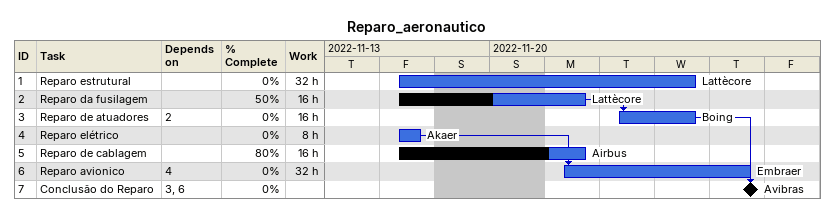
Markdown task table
Reparo_aeronautico

| ID | Task | Start | Finish | Predecessors | Resources | % complete | Work (h) |
|---|---|---|---|---|---|---|---|
| 1 | Reparo estrutural | 2022-11-18 | 2022-11-23 |  | Lattècore | 0 | 32 |
| 2 | Reparo da fusilagem | 2022-11-18 | 2022-11-21 |  | Lattècore | 50 | 16 |
| 3 | Reparo de atuadores | 2022-11-22 | 2022-11-23 | 2 | Boing | 0 | 16 |
| 4 | Reparo elétrico | 2022-11-18 | 2022-11-18 |  | Akaer | 0 | 8 |
| 5 | Reparo de cablagem | 2022-11-18 | 2022-11-21 |  | Airbus | 80 | 16 |
| 6 | Reparo avionico | 2022-11-21 | 2022-11-24 | 4 | Embraer | 0 | 32 |
| 7 | Conclusão do Reparo (milestone) | 2022-11-24 | 2022-11-24 | 3, 6 | Avibras | 0 |  |
